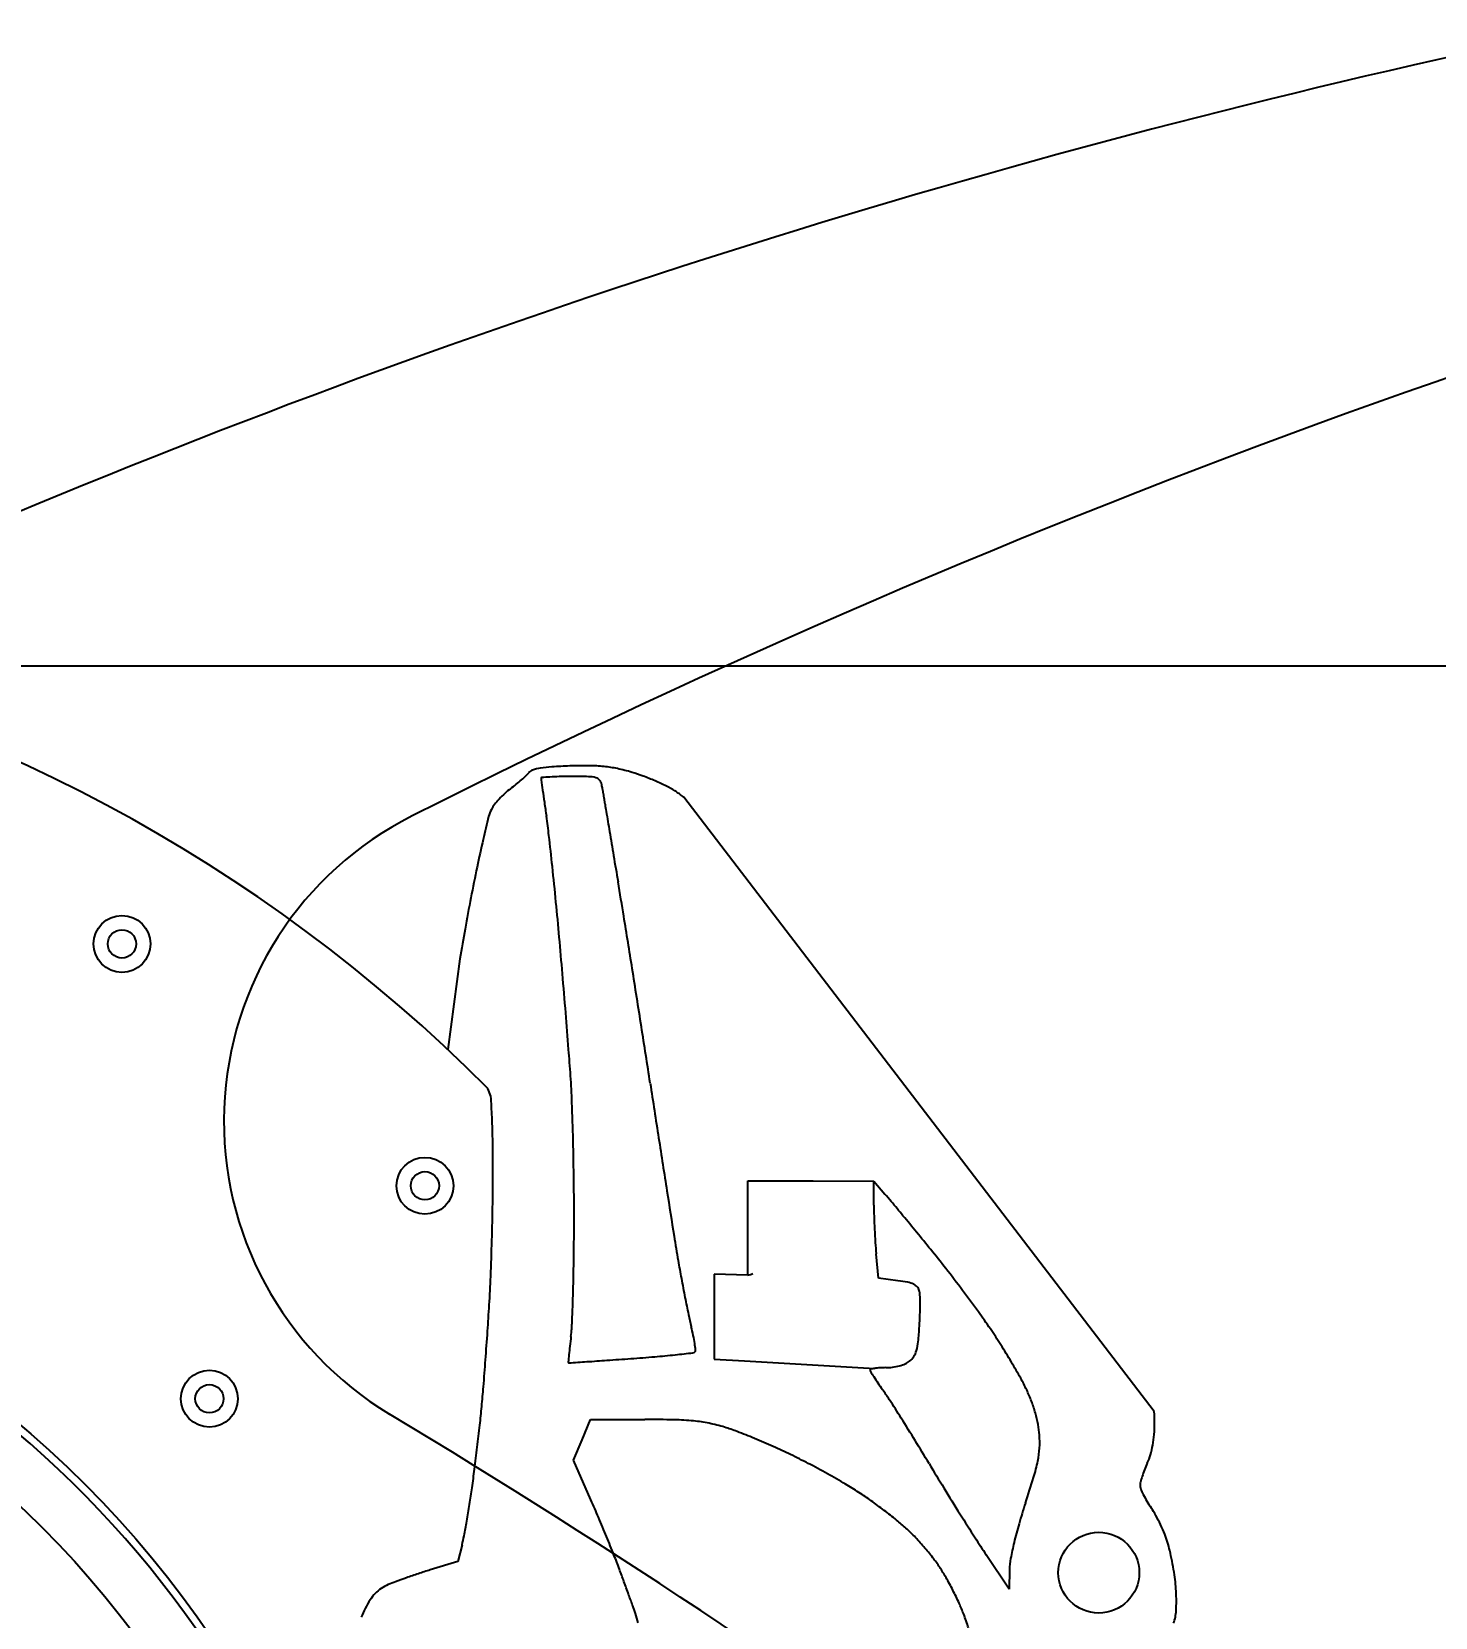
# Model space of a CAD drawing. Header units: metres. Extents: x 26.3 to 44.2, y 14.4 to 19.6.
# Drawn here: x 28.9803 to 29.0549, y 15.2359 to 15.3202 of the extents above; entities that cross this region are included whole.
import ezdxf

# ---------------------------------------------------------------- set-up
doc = ezdxf.new("R2010")
doc.units = ezdxf.units.M
doc.header["$MEASUREMENT"] = 0
for name, color, linetype in [('Brakes', 11, 'Continuous'), ('Rims', 10, 'Continuous'), ('Spokes', 50, 'Continuous'), ('Tyres', 190, 'Continuous')]:
    doc.layers.add(name, color=color, linetype=linetype)
doc.layers.add('Dimensions', color=7, linetype='Continuous', plot=False)
doc.styles.get("Standard").update_dxf_attribs({"font": 'arial.ttf'})
doc.dimstyles.new('Annotative', dxfattribs={"dimscale": 0, "dimtxt": 0.18, "dimasz": 0.18, "dimexe": 0.18, "dimexo": 0.0625, "dimgap": 0.09, "dimtad": 0, "dimtih": 1, "dimtoh": 1, "dimdec": 4, "dimzin": 0, "dimdsep": 46, "dimtxsty": 'Standard', "dimcen": 0.09, "dimadec": 0, "dimazin": 0, "dimtfac": 1, "dimtdec": 4, "dimtofl": 0, "dimtmove": 0, "dimatfit": 3, "dimfxl": 1, "dimtolj": 1, "dimtzin": 0, "dimarcsym": 0})

# ---------------------------------------------------------------- blocks, each defined once
blk = doc.blocks.new('*D65')
at = {"layer": 'Defpoints', "color": 0, "transparency": 16777216}
for p in [(28.43365521267326, 15.52255587762719), (28.43365521267325, 15.22255504397306), (29.54945632084941, 15.22255504397306)]:
    blk.add_point(p, dxfattribs=at)
at = {"layer": 'Dimensions', "color": 0, "lineweight": -2, "transparency": 16777216}
for p, q in [((28.44928021267326, 15.52255587762719), (29.59445632084941, 15.52255587762719)), ((29.54945632084941, 15.47755587762719), (29.54945632084941, 15.418046593133)), ((29.54945632084941, 15.26755504397306), (29.54945632084941, 15.32706432846725)), ((28.44928021267325, 15.22255504397306), (29.59445632084941, 15.22255504397306))]:
    blk.add_line(p, q, dxfattribs=at)
at = {"layer": 'Dimensions', "color": 0, "transparency": 16777216}
for points in [[(29.54195632084941, 15.47755587762719), (29.55695632084941, 15.47755587762719), (29.54945632084941, 15.52255587762719)], [(29.54195632084941, 15.26755504397306), (29.55695632084941, 15.26755504397306), (29.54945632084941, 15.22255504397306)]]:
    blk.add_solid(points, dxfattribs=at)
at = {"layer": 'Dimensions', "color": 0, "transparency": 16777216, "insert": (29.54945632084941, 15.37255546080011), "char_height": 0.045, "attachment_point": 5}
blk.add_mtext('\\A1;0.3000', dxfattribs=at)
blk = doc.blocks.new('*D68')
at = {"layer": 'Defpoints', "color": 0, "transparency": 16777216}
for p in [(28.94188186976615, 15.28646947260939), (28.94188186976615, 15.11653635576393), (29.44294673501645, 15.11653635576393)]:
    blk.add_point(p, dxfattribs=at)
at = {"layer": 'Dimensions', "color": 0, "lineweight": -2, "transparency": 16777216}
for p, q in [((28.95750686976615, 15.28646947260939), (29.48794673501645, 15.28646947260939)), ((29.44294673501645, 15.24146947260939), (29.44294673501645, 15.16153635576393)), ((28.95750686976615, 15.11653635576393), (29.48794673501645, 15.11653635576393)), ((29.44294673501645, 15.11653635576393), (29.44294673501645, 15.07153635576393)), ((29.44294673501645, 15.07153635576393), (29.39794673501645, 15.07153635576393))]:
    blk.add_line(p, q, dxfattribs=at)
at = {"layer": 'Dimensions', "color": 0, "transparency": 16777216}
for points in [[(29.43544673501645, 15.24146947260939), (29.45044673501645, 15.24146947260939), (29.44294673501645, 15.28646947260939)], [(29.43544673501645, 15.16153635576393), (29.45044673501645, 15.16153635576393), (29.44294673501645, 15.11653635576393)]]:
    blk.add_solid(points, dxfattribs=at)
at = {"layer": 'Dimensions', "color": 0, "transparency": 16777216, "insert": (29.2819934608009, 15.07153635576392), "char_height": 0.045, "attachment_point": 5}
blk.add_mtext('\\A1;0.1699', dxfattribs=at)

msp = doc.modelspace()

# ---------------------------------------------------------------- linework, layer by layer
at = {"layer": 'Brakes', "linetype": 'ByBlock'}
for p, q in [((29.03997804831508, 15.24681306764039), (29.01496748507608, 15.27948987236039)), ((29.00307098393608, 15.27088671619639), (29.00241974900611, 15.26606624076088)), ((29.00472155209508, 15.26359252871839), (29.00455111955165, 15.26399648686687)), ((29.01838189319708, 15.25406832396139), (29.01838189319708, 15.25907701139532)), ((29.01838189319708, 15.25907701139532), (29.02184820985445, 15.25907701139532)), ((29.02184820985445, 15.25907701139532), (29.02508106513208, 15.25906705060439)), ((29.01838189319708, 15.25406832396139), (29.0165803542271, 15.25411261199219)), ((29.0165803542271, 15.25411261199219), (29.01658047638708, 15.25270913898439)), ((29.01658047638708, 15.25270913898439), (29.01658047638708, 15.24959116021546)), ((29.01658047638708, 15.24959116021546), (29.01819207389808, 15.24950233969639)), ((29.01819207389808, 15.24950233969639), (29.02511931565008, 15.24910821951639))]:
    msp.add_line(p, q, dxfattribs=at)
at = {"layer": 'Brakes'}
for p, q in [((29.02507717410708, 15.25778963290439), (29.02508106513208, 15.25906705060439)), ((29.02508106513208, 15.25906705060439), (29.02566686998008, 15.25837921030439)), ((29.02532024585808, 15.25389775536338), (29.02519676447008, 15.25520498412239)), ((29.02635464988208, 15.25376851525839), (29.02532024585808, 15.25389775536338)), ((29.00956121828208, 15.24530757315439), (29.01001033084108, 15.24639113650439)), ((29.01001033084108, 15.24639113650439), (29.01290135312408, 15.24639113650439)), ((29.00911210804608, 15.24422400980439), (29.00956121828208, 15.24530757315439)), ((29.01003783516108, 15.24211402890439), (29.00911210804608, 15.24422400980439)), ((29.00318177245208, 15.23972547616739), (29.00296133833608, 15.23884031095539)), ((29.00296133833608, 15.23884031095539), (29.00148739483608, 15.23838835969038)), ((29.03226172295408, 15.23737565016339), (29.03104596696608, 15.23919368571539)), ((29.03228597507408, 15.23841147354039), (29.03226172295408, 15.23737565016339))]:
    msp.add_line(p, q, dxfattribs=at)
at = {"layer": 'Brakes', "linetype": 'ByBlock'}
for centre, radius in [((28.98510356322809, 15.27168264362468), 0.001512029355742486), ((28.98510356322809, 15.27168264362468), 0.0007518716406317413), ((29.00120866599273, 15.25881900586818), 0.001512029355742495), ((28.94430159991362, 15.20408562446622), 0.0549412533544073), ((29.00120866599273, 15.25881900586818), 0.0007518716406317458), ((28.94430159991362, 15.20408562446622), 0.05170301099999999), ((28.98975432287786, 15.24749365311156), 0.001512029355742496), ((28.98975432287786, 15.24749365311156), 0.0007518716406317464), ((29.03703127818223, 15.23824464520166), 0.002149953502466872)]:
    msp.add_circle(centre, radius, dxfattribs=at)
for centre, radius, start, end in [((28.94430159991362, 15.20408562446622), 0.0849665584227265, 44.83851932975984, 315.4796601216781), ((29.01831801238457, 15.25467998049617), 0.0006149833125809812, 275.9623001316637, 301.4255907134167)]:
    msp.add_arc(centre, radius, start, end, dxfattribs=at)
at = {"layer": 'Brakes'}
for centre, radius, start, end in [((29.00568758363853, 15.28159356889472), 0.001319077742567214, 313.3509107562199, 322.0929837098515), ((29.00706766518295, 15.2805189340611), 0.0004300549267502068, 107.9413141786452, 142.0930659955402), ((29.0078019791671, 15.27825102242064), 0.002813883829220288, 99.41124019574406, 107.9411619346019), ((29.00835805992084, 15.27489618163072), 0.006214498851574423, 93.67061698117668, 99.41136985958363), ((29.00999044884774, 15.24945110669277), 0.03171188170171808, 91.95504350305102, 93.67067627709238), ((29.00975951340413, 15.25621714798028), 0.02494190046963852, 89.56159873884965, 91.95510020089353), ((29.00988614428638, 15.27276865360328), 0.008389910445242555, 84.1679718895995, 89.56148819945592), ((29.01007079079194, 15.27457624838348), 0.006572909283696042, 77.92946105339155, 84.1681175913664), ((29.00932817723663, 15.27110360543004), 0.01012406740106747, 73.41576462936898, 77.92940084481654), ((29.00968319727251, 15.27229568100278), 0.008880249328764163, 69.4158041553196, 73.41578927935166), ((29.00810528757281, 15.27679995805208), 0.003916445925936538, 126.7565256017763, 132.5156015912214), ((28.99984879792925, 15.28785417524693), 0.009880848701112804, 306.7563069924148, 308.9527307481333), ((28.99992397897591, 15.28776113334456), 0.009761228533126668, 308.9528941171583, 311.1694841179396), ((29.00066331251999, 15.28691568059954), 0.00863810590696206, 311.1695308992994, 313.3510591112228), ((29.00742340964268, 15.28048706924077), 4.024080659971402e-05, 94.52204971103005, 180.0004946176067), ((29.00793440750518, 15.28048707347342), 0.0005512386691140749, 180.0004760485784, 187.9121706932476), ((29.44116427794844, 15.3406917452456), 0.4379443377772934, 187.9115562930503, 187.9851240715208), ((29.0095767017871, 15.25325851474278), 0.02735380606472277, 93.63197811667034, 94.52166251181949), ((29.00865493413087, 15.26777997489407), 0.01280312015178316, 91.36374785212384, 93.63189911779851), ((29.00895163799025, 15.25531477717667), 0.02527184852771898, 90.0000168455977, 91.36364030615658), ((29.00895162787793, 15.23766970104983), 0.04291692465455346, 88.71612602205978, 89.99999641924583), ((29.0098763446796, 15.27892995174226), 0.001646312975510767, 75.08287067553219, 88.71645389442334), ((29.01020421147759, 15.28016070514415), 0.0003726369674985142, 37.87722158274013, 75.08206940256532), ((29.01002847393173, 15.28002400050227), 0.0005952843212007669, 11.67307476704113, 37.87789523508393), ((29.00220563918324, 15.27840781601325), 0.008583325120090456, 10.23717499797522, 11.67298844745535), ((28.98729518673601, 15.27571506276751), 0.02373497559859578, 9.564865840151743, 10.23705799801009), ((29.00793036442229, 15.26762846360537), 0.01386576246538663, 66.55112462933776, 69.41576441132368), ((29.00824036453629, 15.26834301976529), 0.01308685902262398, 63.65327078514467, 66.55136601351849), ((29.01187456018886, 15.27568119646858), 0.004898073070503725, 57.61791041460567, 63.65319825017961), ((29.00613410524637, 15.27811804792501), 0.001568616637399903, 141.8151318723139, 152.6554233366232), ((29.00868473568911, 15.27611200604639), 0.004813600408414931, 137.1158512812971, 141.8152799145993), ((29.00902992116879, 15.2757913919445), 0.005284712303175731, 132.5151834382619, 137.1156457171706), ((29.15508850265847, 15.30056197511684), 0.1490676380276449, 187.9850551169752, 188.2337187024998), ((29.27191649859279, 15.3174676476577), 0.267112470180654, 188.2337853479682, 188.3944426874703), ((28.98591731457542, 15.27548300729462), 0.02513225202758713, 8.898809391707909, 9.564584476787322), ((28.99491695983726, 15.27689205279255), 0.01602296972617734, 7.966285637918198, 8.899055777838653), ((29.02643089008474, 15.28130221465237), 0.0157980504849737, 187.9665591184675, 189.3872470694647), ((29.01101334550471, 15.27432319491545), 0.006506133688290223, 52.5726011368995, 57.61793982169705), ((29.09229756678039, 15.25684441023626), 0.0903245820643023, 166.1591988325816, 166.9553777817231), ((29.00629955886647, 15.27803250153778), 0.001754877434778797, 152.6558199600984, 166.1594545430108), ((28.97543922221333, 15.27371705105627), 0.03257551775407052, 6.571371814246122, 8.39448506215363), ((29.60707683683803, 15.37729083030897), 0.604324625769643, 189.3868804099654, 189.4895544399668), ((28.80956534018903, 15.25460837176166), 0.1995464324732827, 6.094098430693797, 6.571486175157597), ((29.51815062300914, 15.36242570056894), 0.5141645260156774, 189.4894829243918, 189.6334099034921), ((29.07437085053437, 15.26099773284052), 0.07192302658630745, 166.95530471469, 168.1488796023168), ((29.11076236924985, 15.25336123548639), 0.109107145861317, 168.1488691292696, 169.0222817638077), ((28.78540699225254, 15.25202904883382), 0.2238420839727554, 5.609391383438008, 6.094112955477603), ((29.74708401032557, 15.40128305082533), 0.7463721690772727, 189.6333220861615, 189.7421840590972), ((28.80845675533194, 15.24012909578472), 0.2059889604540399, 9.224491483773315, 9.742215266768325), ((29.11938459336909, 15.2516890135823), 0.1178900311949859, 169.022419726042, 169.8477045668926), ((28.79221867206354, 15.25269831807195), 0.2169976042192299, 5.113144768917881, 5.609325444301163), ((29.0959696929524, 15.25588209053083), 0.09410265101612617, 169.8478213284592, 170.8250522212886), ((28.01718131461811, 15.11162407577666), 1.007631251781048, 9.064936879497584, 9.224448304001378), ((28.57361552334311, 15.23313709847144), 0.4364742042074422, 4.857717618907119, 5.113256689620899), ((28.42282335353498, 15.22032187634561), 0.5878099514503369, 4.653273060640085, 4.857704347748025), ((27.90075860012236, 15.09304909325455), 1.125526452812459, 8.905203941036577, 9.064944548469922), ((28.47199328290213, 15.2243240876565), 0.5384774099656174, 4.446771110344136, 4.653265043764915), ((28.0306845620681, 15.11340584311803), 0.994015415819615, 8.729947396401277, 8.90527244750538), ((28.85523229580015, 15.25412748724551), 0.1540812814287872, 3.922611395903073, 4.446752273078647), ((28.96462845939862, 15.2616288272381), 0.0444282344500388, 2.083807295647947, 3.922504001044629), ((30.56234302586835, 15.50215712885427), 1.567316686718817, 188.7299026109438, 188.8376186683989), ((28.91609224859663, 15.25875315925345), 0.08876132567418521, 2.398644203190335, 3.125381434646), ((28.84134523759558, 15.25714319914791), 0.1677930334710677, 1.399443240591781, 2.083781997202134), ((28.95169557861947, 15.26024441291792), 0.05312677858597598, 0.9622768685854602, 2.398777840428527), ((28.91580133762207, 15.25964134714831), 0.08902608533534584, 359.9865297394873, 0.9623855585424542), ((28.82441468197324, 15.25672936899959), 0.1847286459202481, 0.7215900485741916, 1.39951173453282), ((30.37387311665819, 15.47285264055687), 1.376582159926321, 188.8375741382712, 188.9562909828711), ((28.89942166702878, 15.25964524196321), 0.105405756391641, 359.0475478694534, 359.9865058506757), ((28.86549998086858, 15.2572466716826), 0.1436400904898829, 359.9030144315282, 0.7216530474686333), ((30.26506830763981, 15.45570466039189), 1.266434351553847, 188.9562879958886, 189.0665250672044), ((28.99663697544915, 15.23365549800836), 0.03813130900157239, 39.6380960982212, 40.41983668208548), ((28.82473488847765, 15.26088691290472), 0.1801028556463885, 358.4188980995983, 359.0475458159136), ((29.04373596893836, 15.25773288242527), 0.01865888113399486, 179.8257361774272, 181.6179116291571), ((29.06413057875569, 15.25830880079944), 0.03906162093937444, 181.6177131173286, 182.6490301872165), ((28.71585555040403, 15.00105872812749), 0.4027399567451118, 39.4993899801926, 39.63804574970864), ((28.68963520072329, 14.97944475427102), 0.4367204011690259, 39.34950975212334, 39.49939548999518), ((28.84402831942646, 15.25728302743029), 0.1651117827107032, 359.2282977223376, 359.9030108726756), ((29.06436239557863, 15.25831970375603), 0.03929369395081292, 182.6492886215546, 183.6794597989296), ((28.63905383792579, 14.93797253697919), 0.5021300263691385, 39.21441600649919, 39.34940484733905), ((28.83151023215212, 15.26070015349834), 0.1733249384947358, 357.7858111402589, 358.4188133027001), ((29.13712789812704, 15.27571390607145), 0.1242232331294434, 189.0666103748715, 189.6727983086278), ((29.04496467916109, 15.25707218977115), 0.01985590360990837, 183.6791637154477, 185.3959423409158), ((28.87064908579046, 15.25692456669418), 0.13848860303787, 358.4584293182537, 359.2282525164738), ((29.07984400445196, 15.26595030117535), 0.06611323007387393, 189.6729025097551, 190.5146883169288), ((28.98615163834835, 15.2212041585986), 0.05413780038382691, 37.84978529120561, 39.2143254519119), ((28.93479233795042, 15.25670682326911), 0.06996566186969708, 356.5393103093083, 357.7858249967617), ((29.09476170708698, 15.26871901825043), 0.0812856934910314, 190.5146387419039, 191.2356464526987), ((28.95759927176054, 15.19901678556067), 0.09029740713061848, 36.91959794862998, 37.84984711602961), ((28.87939305927833, 15.25668927627996), 0.1297414644237454, 357.7610152305695, 358.4584173061468), ((29.0253355463568, 15.24561197800063), 0.008219955719616498, 79.18682793746527, 82.87819036211967), ((29.02661673382178, 15.2523198148313), 0.001390862348793222, 65.44960113116534, 79.18686291124901), ((29.02695211643634, 15.25305402428789), 0.0005836789593130656, 42.12230373077791, 65.44994178448654), ((29.02703689444095, 15.25313069430968), 0.0004693740938369756, 14.65476431674065, 42.12164736262876), ((29.02644269904166, 15.25297530407832), 0.00108355183401162, 2.045616257528541, 14.65513748006311), ((29.01239510188518, 15.25247365520397), 0.01514010324120191, 0.2102003763038536, 2.045230387474269), ((28.96066453038467, 15.20131987146348), 0.08646334725780287, 35.98225233702226, 36.91960606319805), ((28.82050574937535, 15.26361756152409), 0.1844610007757345, 356.1038282907199, 356.5395048733769), ((29.08695968778069, 15.26716912256383), 0.07333121790209068, 191.2356393070743, 191.9619181770165), ((29.01150919262712, 15.2524703646903), 0.01602601860930955, 358.1516481432381, 0.2103447188926659), ((29.00314960011487, 15.23216702333426), 0.03396070038628673, 34.09857859644802, 35.98219223058559), ((28.99832668122878, 15.25203927237271), 0.01071697548726874, 353.4294558132447, 357.7609592985183), ((29.03269087874532, 15.25567165624649), 0.01785784261419137, 191.962015068446, 194.0367531578097), ((29.00339207587537, 15.248346676062), 0.01234273990196943, 11.73217684795486, 14.03676460281113), ((29.00672596685202, 15.25264717168428), 0.02081279919784831, 354.154065851663, 356.4128215260707), ((29.00746335763793, 15.25260092644369), 0.02007395970710851, 356.4128733917653, 358.151652346049), ((28.7445316915761, 15.26879211676364), 0.260611072872625, 355.7675591091266, 356.1037705021428), ((29.09091734465382, 15.24137476001912), 0.08248582906948539, 173.4297025676845, 173.799603799051), ((29.00848016806162, 15.24940338134864), 0.007146076726719859, 8.261902197653553, 11.73192778480003), ((29.00669747034163, 15.24914449512503), 0.008947474305543575, 5.992790392171137, 8.262087461130493), ((29.02465589884441, 15.25081139400885), 0.002789133063416391, 344.2121068949322, 354.1540175589586), ((29.00494272206539, 15.23338087009781), 0.03179535739181538, 32.27748252485491, 34.0987624238138), ((29.27052860269071, 15.22418529961278), 0.2629151078631796, 174.4015925049497, 174.4889112688136), ((29.05168628015439, 15.24563664750574), 0.04302394737849187, 173.7992801705167, 174.4013428367867), ((28.98119709943062, 15.67080999445509), 0.4223165507789051, 274.0314835082972, 274.2035999976065), ((29.00428246430266, 15.35672287605058), 0.1073821893346932, 274.2033831500235, 274.884055009188), ((29.00845335959925, 15.30791141065784), 0.05839284843936079, 274.8840941670732, 275.958038397553), ((28.99612474329461, 15.42604097052472), 0.1771640052676123, 275.9580906910499, 276.2649667028325), ((29.01543888149877, 15.25010951835653), 0.0001755542416358966, 276.2644764710001, 314.9996453308473), ((29.01548175499859, 15.25006664234074), 0.0001149201776646638, 315.000345190106, 5.993172654675988), ((29.02634319649805, 15.25028799336825), 0.001016422601514805, 308.3416812455436, 327.2161267689921), ((29.02621498418092, 15.25037056760523), 0.001168924742067741, 327.2162049435702, 344.2123674342965), ((28.99742146909196, 15.22863036293549), 0.04069123085002128, 30.76363642679568, 32.27736890913089), ((28.76428637280133, 15.26733026199639), 0.2408023765585453, 355.4276608064005, 355.7675391212544), ((29.00885960051092, 15.24943226929165), 3.095813235482041e-05, 174.4851434586417, 220.2189457552584), ((29.00885613971794, 15.24942934425347), 2.642680420946413e-05, 220.2214634486121, 273.7280673883912), ((28.80541982978819, 18.37049044925119), 3.127710674506865, 273.7293650943597, 273.7470121945209), ((28.99571686698861, 15.46480372520269), 0.2157992231271773, 273.7468954000129, 274.031311503546), ((29.02492306960828, 15.24902143337631), 4.910457220967076e-05, 102.7339724235021, 180.0013300710663), ((29.02502525247073, 15.24902143411061), 0.0001512874346560359, 180.0007098089802, 211.50683554933), ((29.03928303317274, 15.2577606705675), 0.01687428251316161, 211.5060170940133, 212.6035666557173), ((29.02554711039123, 15.24625966086092), 0.002880502517652039, 98.5408162802831, 102.732566401239), ((29.02557003433986, 15.24610692414382), 0.003034949958518542, 93.4198529014437, 98.54055574736165), ((29.02573997128212, 15.24326351766844), 0.005883430070507417, 90.29967053222836, 93.42003504337544), ((29.02569455757404, 15.25194443073678), 0.002797601786657029, 270.2998765074507, 277.7715773010037), ((29.02569264722464, 15.25195842629576), 0.00281172712226559, 277.7715827295164, 285.2151238376564), ((29.02579994431812, 15.25156401620005), 0.002402982716669412, 285.2145155037733, 293.1518479810724), ((29.02634836541329, 15.25028144774316), 0.00100808216684376, 293.1525281839292, 308.3420487553133), ((29.00068690825287, 15.23057414301156), 0.03689105007831284, 29.23363864192887, 30.76364240805973), ((28.93010173728558, 15.25406980725374), 0.07445762984577381, 354.6125612924737, 355.4275330251419), ((29.03447839182788, 15.25468750545154), 0.01117086929997378, 212.6033620459894, 214.5800174253692), ((29.04060631976918, 15.25891174508245), 0.01861369815148915, 214.5800651112091, 215.928563015667), ((29.01620836124422, 15.2412319857671), 0.01151659009199544, 32.72770202598175, 35.92872365120059), ((29.02432580245562, 15.2438037323636), 0.009801949806273216, 25.13287712620859, 29.23344221742598), ((29.02591070385201, 15.24454722117618), 0.00805132476107698, 20.44678057190172, 25.13315124417942), ((28.94179258438837, 15.25296712891532), 0.06271489568924277, 353.7094952074756, 354.6127011997525), ((28.9283783357793, 15.18478644984316), 0.1159206699878616, 32.14017228200282, 32.72756732742461), ((29.02582077888992, 15.24451373252772), 0.008147283018378935, 15.8016261249254, 20.44653184216281), ((29.01290139178528, 15.17697681323398), 0.06941432327041609, 88.70951541369784, 90.0000319116839), ((29.01415037872975, 15.232420086155), 0.01395698398533976, 84.47109151927098, 88.70957918313584), ((29.01472468020052, 15.23835319183872), 0.00799614803445999, 78.53327588924274, 84.47099831816583), ((28.91958161984665, 15.17925971264942), 0.1263094637199455, 31.50922091070828, 32.14016044078983), ((29.026520336575, 15.24471168408443), 0.007420257727940948, 10.95576785659239, 15.80181007857241), ((29.03198608446856, 15.24623968755207), 0.008016095537149808, 355.3698987058582, 359.8090788208062), ((29.03308844859169, 15.24623599552269), 0.006913725231563108, 359.8092339120304, 4.787912200701819), ((28.87681288691372, 15.26012983972785), 0.1280881739461777, 353.1801787030302, 353.7095907641011), ((29.01454072874942, 15.23744630430684), 0.008921503712992844, 73.06376681958847, 78.53332919520817), ((29.01425550208817, 15.23650962995593), 0.009900642665290536, 68.99186215828765, 73.06378846586438), ((29.00424984815603, 15.21045555968353), 0.03780991869246914, 67.48840658957305, 68.99159710510493), ((29.00273780176997, 15.20680718157683), 0.04175921572896694, 66.00083315048865, 67.488439877586), ((29.0291872617355, 15.24522792737531), 0.004703826807303213, 4.137278422502884, 10.95598452579094), ((29.02882208865142, 15.24520151284669), 0.00506995398283393, 356.2674720156157, 4.137275847121881), ((29.03427649996582, 15.24605418215962), 0.005718180090372867, 349.6517094701468, 355.3700164370479), ((28.87676760373888, 15.26013534087251), 0.128133789966391, 352.6507286522804, 353.1801407132897), ((29.00634821007981, 15.21491679603125), 0.03288222892286907, 64.22112928919564, 66.00070043489681), ((29.00662455424474, 15.2154888830306), 0.03224689465610766, 62.36050720687516, 64.22120405848906), ((28.90481980799512, 15.17021032444136), 0.1436242699873312, 30.93628815768956, 31.5092447591278), ((29.02881939781771, 15.24520168578988), 0.005072650367203578, 348.4009022643474, 356.2675013124707), ((29.03636505361597, 15.24553250773422), 0.003562379903876965, 335.5933476776497, 343.4235493276398), ((29.03514569367317, 15.24589547702938), 0.004834616273145458, 343.4234589733273, 349.6515808844604), ((28.94137075891113, 15.25180287588474), 0.06299549377326215, 351.7503961430401, 352.6508519804619), ((28.9988120889214, 15.20056995107548), 0.04908759372437477, 61.00244841786179, 62.36057167765217), ((29.15222370187833, 15.3184911030139), 0.1448126832671321, 210.9361876420888, 211.5352709480964), ((29.02415167839819, 15.24615977445581), 0.009837683260160497, 343.1426455171911, 348.400787739188), ((29.04542606546641, 15.24137132745305), 0.006407154513044733, 158.6027444189754, 161.9107729769541), ((29.04622733710075, 15.24105738872883), 0.00726773208291921, 155.593289865338, 158.6029787299087), ((29.00027802656238, 15.20321490272858), 0.04606356620904462, 59.62984878576117, 61.00241006951431), ((29.01542903070039, 15.22907003548633), 0.01609623706027872, 56.62264414606067, 59.62981243076279), ((28.97856647788676, 15.25997254757442), 0.05746963899256316, 341.7178485264066, 343.1426616146062), ((29.03988392410235, 15.24288865639748), 0.0006600411057232913, 165.1064457970462, 180.6350051553373), ((29.03969958545153, 15.24288661944806), 0.0004756912012058273, 180.6357454665756, 202.4685935910777), ((29.04471124075202, 15.2416048352467), 0.005655156998588077, 161.9109253031877, 165.1069058819515), ((28.94388226866107, 15.25143878814014), 0.060457730760755, 350.8977956314106, 351.7503528978885), ((28.94441944436206, 15.21332465547203), 0.07165613186378883, 22.88567091413108, 23.68895445341401), ((29.01345678377474, 15.22607644275311), 0.01968111577336272, 54.36518254647951, 56.6225632556783), ((29.00656115077746, 15.21645708126809), 0.03151673446494965, 52.77880070272118, 54.36518090959464), ((29.19272279221632, 15.34334313724694), 0.1923289954526648, 211.5352337743984, 212.019496982076), ((29.04375652888764, 15.24456442424771), 0.004865886981516391, 202.4682514063807, 206.4292871521764), ((29.04436054875979, 15.24486464814943), 0.005540404881285922, 206.4292955360725, 210.5694964924474), ((29.045443544644, 15.24550436128666), 0.006798225609021108, 210.5695628314375, 214.1209293349096), ((28.94272871294188, 15.25162362361271), 0.06162600082748004, 350.0573663031485, 350.8977770302124), ((28.91045073415255, 15.19898594115231), 0.108527150314775, 22.29702264693292, 22.88556360027553), ((29.00753660196321, 15.2177413349056), 0.02990403101589041, 51.17714328869576, 52.77864884953009), ((29.17857668690232, 15.33449687693003), 0.1756446130205283, 212.0194698975216, 212.5087751110794), ((29.06396500422242, 15.23175924502794), 0.03246866619986059, 161.7179325125504, 163.7452334960844), ((29.03558686806636, 15.23882559420792), 0.005108075363571491, 28.83776115203953, 34.12132924685145), ((29.03159639478658, 15.23662843064727), 0.009663446337276184, 25.55883486096099, 28.83753403733274), ((28.94933637138931, 15.25046530492774), 0.05491758429800579, 349.2311960887778, 350.0573976502467), ((29.01923899494783, 15.23228425053687), 0.01123741920166293, 47.85206315591531, 51.17727684827187), ((29.02140554386086, 15.23467804546946), 0.008008768032864088, 43.37114359719523, 47.85179014933907), ((29.0536605838208, 15.23476365950588), 0.02173518651394524, 163.7452834498137, 166.4838913555791), ((29.03169979194, 15.23667786230743), 0.009548840664936244, 22.27151862017194, 25.55892496784255), ((29.03633413130542, 15.23857584808743), 0.004540901829956583, 16.53975270573418, 22.27157304067162), ((28.99470651978069, 15.24183609001956), 0.008734105488074979, 346.0159381328288, 349.231166327331), ((28.91672132070954, 15.20155692139498), 0.1017499683757175, 21.70272828703114, 22.29722796174341), ((29.01535539761061, 15.2289624391617), 0.01633177380687914, 40.74193449528475, 43.37123704802367), ((29.01531515360057, 15.22892770229179), 0.01638493608344609, 38.11465137380712, 40.74212070260837), ((29.07188858986182, 15.26650597177663), 0.04913329639760184, 212.5086593651007, 213.7714455662047), ((29.04871243890312, 15.2359530514199), 0.01664610101153518, 166.4838109482242, 169.470585423219), ((29.03358247368202, 15.23775868185896), 0.007411333909150578, 12.95134924215724, 16.53983440293155), ((28.97873334558116, 15.22623809016264), 0.03500679404045461, 20.38491610712159, 21.70247533743303), ((29.02169609879191, 15.23393364197434), 0.00827470220023664, 33.73409793017719, 38.11462888682495), ((29.03594709227721, 15.23832574343487), 0.003662120809867432, 169.4705179314857, 178.658585492562), ((29.02341967957647, 15.23542153814355), 0.01783940299110116, 11.08962736213968, 12.95124088564916), ((29.02279383482825, 15.23529890152141), 0.01847715011107319, 9.24052199203947, 11.08953127025041), ((29.01099471196409, 15.20729185621237), 0.03251571815313921, 109.3417520773014, 110.4211965812489), ((29.01222341648828, 15.20379124589084), 0.03622570298173133, 108.2681822138745, 109.3416680882539), ((29.01042852772621, 15.20922911099415), 0.03049927280917469, 107.047169000822, 108.2684742760642), ((28.89363427199301, 15.19461530991534), 0.1257914433822883, 20.06484058666672, 20.38500919423901), ((28.87803637296728, 15.18891810306224), 0.1423972441742604, 19.77310475860988, 20.0648547101444), ((29.02137896149806, 15.23372188116172), 0.008656040245467844, 29.52347160591011, 33.73400842858062), ((29.01344509007218, 15.22922883053407), 0.01777381517935298, 27.06532142334155, 29.52344528386988), ((29.03047996460139, 15.23654936350256), 0.01068996537871581, 6.454930933120252, 9.240514553858095), ((29.0001877717708, 15.23557439059572), 0.002251902949561077, 135.8785628856238, 146.9571174681542), ((28.99991991490128, 15.23583417110842), 0.001878763274385934, 123.5728212082397, 135.8788856949546), ((29.00026589133189, 15.23531289783663), 0.002504403358156291, 113.652177086374, 123.5728137184898), ((29.00224114324153, 15.23080288409347), 0.007428004080185022, 110.4212430058525, 113.6520525705475), ((28.89225553633624, 15.1940293139414), 0.1272873439975348, 19.48155154004922, 19.77330149166226), ((29.01337626866505, 15.22919362330031), 0.01785111934476466, 24.6096094203084, 27.0654417129222), ((29.03303292523945, 15.23683822610182), 0.008120714589083549, 2.940289174472519, 6.454765963561244), ((29.03074738920174, 15.23672086526843), 0.0104092618453521, 0.02254748295569657, 2.940120140566578), ((29.00354879166989, 15.23354894119971), 0.006180992723092333, 153.1267750216872, 157.9272300003024), ((29.00243015136406, 15.23411581612626), 0.004926918037917775, 146.9574206500608, 153.1269145944842), ((28.98771141259631, 15.22779748736823), 0.02603462132230351, 18.53513416773372, 19.48142588461575), ((29.02138544059493, 15.23286214631822), 0.00904175522837354, 20.52409153320956, 24.60953536254572), ((29.03853427415584, 15.23637268893347), 0.002613436001203737, 349.3747493607343, 357.0602731875194), ((29.03174722466589, 15.23672117689157), 0.009409426336340185, 357.0605606650988, 0.02304582173336109), ((28.9965912407598, 15.2307746951286), 0.016668986572782, 16.75280388284927, 18.53512505989127), ((29.00722649658137, 15.22756151038824), 0.02416036749408677, 18.72053952826266, 20.52417343086034), ((29.03963938941234, 15.23616537373082), 0.001489043132432324, 335.909499995898, 349.3745365571556)]:
    msp.add_arc(centre, radius, start, end, dxfattribs=at)
at = {"layer": 'Rims'}
for centre, radius, start, end in [((29.15483413686579, 14.87543436780548), 0.4543631819999999, 97.92308624074167, 118.9468114050894), ((29.2048379097482, 14.87264911693416), 0.4543631820000001, 103.0771330959613, 116.7223090934141), ((29.00869834707576, 15.26225124021008), 0.01817452728, 116.7223090934141, 238.9468114050894), ((28.76494753113595, 14.85743347081221), 0.4543631820000001, 37.92308624074174, 58.94681140508944)]:
    msp.add_arc(centre, radius, start, end, dxfattribs=at)
at = {"layer": 'Spokes'}
msp.add_arc((28.94430159991362, 15.20408562446622), 0.05452358183999999, 151.4635718352385, 68.4456161614107, dxfattribs=at)
at = {"layer": 'Tyres'}
for radius in [0.2498997501, 0.23172522282, 0.2208077144671304]:
    msp.add_circle((28.94430159991362, 15.20408562446622), radius, dxfattribs=at)

# ---------------------------------------------------------------- dimensions: what is measured, and where the dimension line sits
at = {"layer": 'Dimensions'}
for base, p1, p2, picture, middle in [((29.54945632084941, 15.22255504397306), (28.43365521267324, 15.52255587762719), (28.43365521267324, 15.22255504397305), '*D65', (29.54945632084941, 15.37255546080011)), ((29.44294673501645, 15.11653635576393), (28.94188186976614, 15.28646947260938), (28.94188186976614, 15.11653635576393), '*D68', (29.2819934608009, 15.07153635576392))]:
    dim = msp.add_linear_dim(base=base, p1=p1, p2=p2, angle=90, dimstyle='Annotative', dxfattribs=at)
    dim.commit()
    dim.dimension.update_dxf_attribs({"geometry": picture, "text_midpoint": middle})

doc.saveas('drawing.dxf')
